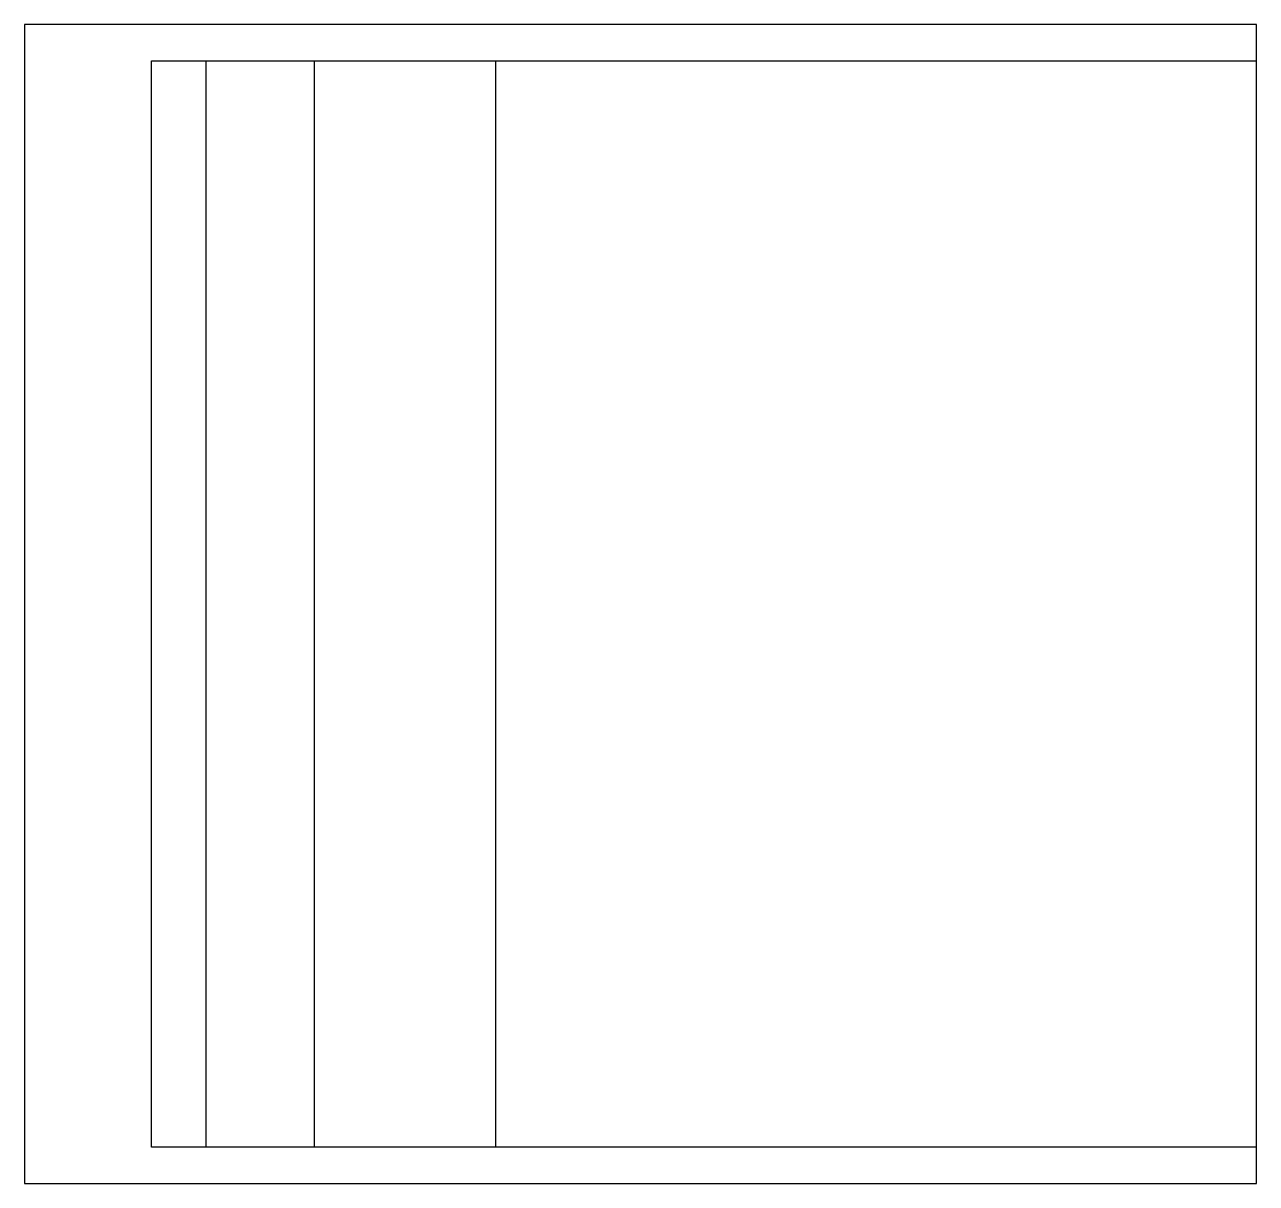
# Model space of a CAD drawing. Extents: x -0.864 to 0, y -0.406 to 0.406.
import ezdxf

# ---------------------------------------------------------------- set-up
doc = ezdxf.new("R2010")
doc.units = 0
doc.header["$LTSCALE"] = 2
doc.layers.get('0').update_dxf_attribs({"linetype": 'CONTINUOUS'})

msp = doc.modelspace()

# ---------------------------------------------------------------- linework, layer by layer
at = {"color": 0, "linetype": 'BYBLOCK'}
for p, q in [((-0.7747, -0.381), (-0.7747, 0.381)), ((-0.7747, 0.381), (0, 0.381)), ((-0.7366, 0.381), (-0.7366, -0.381)), ((-0.6604, -0.381), (-0.6604, 0.381)), ((-0.5334, 0.381), (-0.5334, -0.381)), ((0, -0.381), (-0.7747, -0.381))]:
    msp.add_line(p, q, dxfattribs=at)
msp.add_lwpolyline([(0, 0.4064), (-0.8636, 0.4064), (-0.8636, -0.4064), (0, -0.4064)], close=True, dxfattribs=at)

doc.saveas('drawing.dxf')
